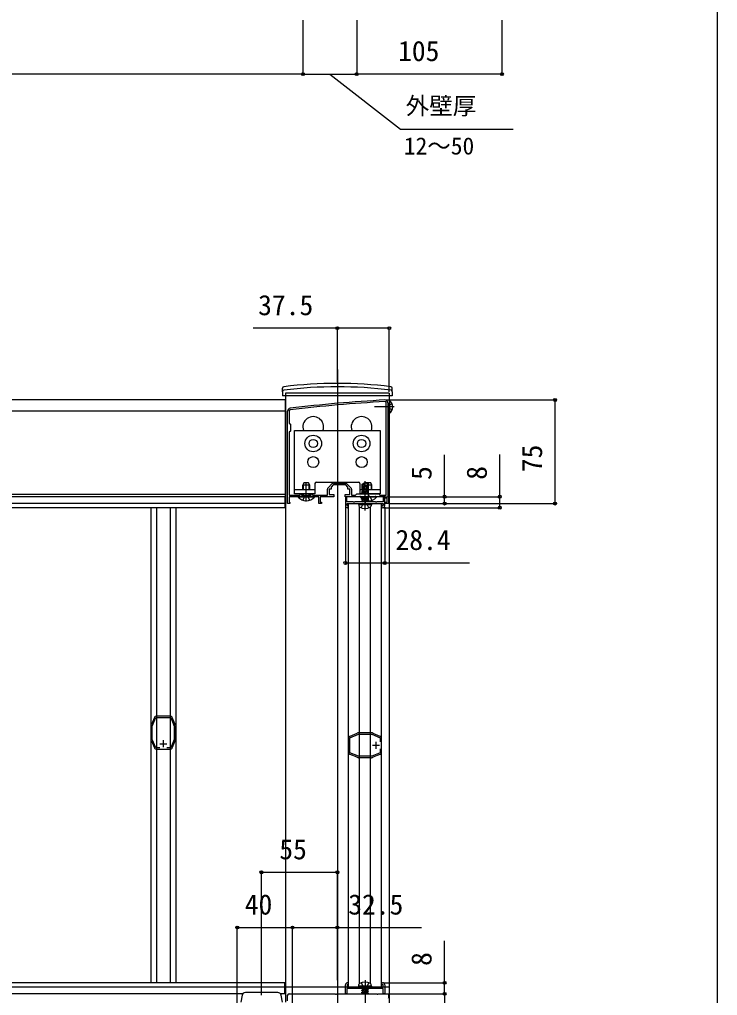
# Model space of a CAD drawing. Units: millimetres, scale not verified. Extents: x -875 to 875, y -1305 to 1298.
# Drawn here: x 370 to 875, y -691 to 16 of the extents above; entities that cross this region are included whole.
import ezdxf
from ezdxf.enums import TextEntityAlignment as Align

# ---------------------------------------------------------------- set-up
doc = ezdxf.new("R2010")
doc.units = ezdxf.units.MM
doc.header["$LTSCALE"] = 8
for name, color, linetype in [('0-2_YKK_11', 7, 'Continuous'), ('0-3_YKK_11E', 7, 'Continuous'), ('0-4_YKK_12', 2, 'Continuous'), ('0-5_YKK_13', 4, 'Continuous'), ('0-6_YKK_D', 6, 'Continuous'), ('0-7_YKK_ZWAK', 7, 'Continuous')]:
    doc.layers.add(name, color=color, linetype=linetype)
doc.styles.add('ＭＳ ゴシック', font='')
doc.styles.get('ＭＳ ゴシック').set_extended_font_data('MS Gothic')

msp = doc.modelspace()

# ---------------------------------------------------------------- linework, layer by layer
at = {"layer": '0-2_YKK_11'}
for p, q in [((635.3, -328.7), (635.3, -261.9)), ((593.239, -323.464), (596.064, -320.639)), ((597.124, -320.2), (605.876, -320.2)), ((606.936, -320.639), (609.761, -323.464))]:
    msp.add_line(p, q, dxfattribs=at)
for points in [[(597.5, -329.9), (587.5, -329.9), (587.5, -333.9), (588.5, -333.9), (588.5, -334.9), (586.5, -334.9), (586.5, -329.9), (577.958, -329.9), (577.775, -329.78), (577.225, -329.78), (577.042, -329.9), (565, -329.9), (565, -333.608), (565.25, -333.904), (565.5, -334.2), (565.5, -334.9), (564, -334.9), (564, -267.9)], [(565.2, -267.9), (565.2, -276.6), (566, -277.4), (566, -282.4), (565.2, -283.2), (565.2, -328.7), (573.1, -328.7), (573.1, -327.9), (574, -327.9), (574, -328.7), (581, -328.7), (581, -327.9), (581.9, -327.9), (581.9, -328.7), (592.8, -328.7), (592.8, -324.524)], [(636.5, -261.9), (636.5, -329.4), (637, -329.9), (637, -334.9), (634.5, -334.9), (634.5, -333.9), (636, -333.9), (636, -330.9), (634.5, -330.9), (634.5, -329.9), (627.958, -329.9), (627.775, -329.78), (627.225, -329.78), (627.042, -329.9), (622.958, -329.9), (622.775, -329.78), (622.225, -329.78), (622.042, -329.9), (616.958, -329.9), (616.775, -329.78), (616.225, -329.78), (616.042, -329.9), (605.5, -329.9), (605.5, -328.4), (609, -328.4), (609, -324.4), (607.5, -324.4), (607.5, -322.9), (606, -321.4), (601.958, -321.4), (601.775, -321.28), (601.225, -321.28), (601.042, -321.4), (597, -321.4), (595.5, -322.9), (595.5, -324.4), (594, -324.4), (594, -328.4), (597.5, -328.4), (597.5, -329.9)], [(610.2, -324.524), (610.2, -328.7), (613.2, -328.7), (614, -327.9), (630, -327.9), (630.8, -328.7), (635.3, -328.7)], [(634.2, -336.4), (634.2, -329.9), (633.2, -329.9), (633.2, -333.7), (628.52, -333.7), (628.26, -333.85), (627.74, -333.85), (627.48, -333.7), (620.52, -333.7), (620.26, -333.85), (620, -334), (619.74, -333.85), (619.48, -333.7), (612.52, -333.7), (612.26, -333.85), (611.74, -333.85), (611.48, -333.7), (606.8, -333.7), (606.8, -329.9), (605.8, -329.9), (605.8, -336.4)], [(607, -334.9), (620, -334.9), (633, -334.9), (633, -336.4), (632.2, -336.4), (632.2, -337.4), (632.7, -337.9)], [(607.3, -337.9), (607.8, -337.4), (607.8, -336.4), (607, -336.4), (607, -334.9)], [(634.2, -683.4), (634.2, -689.9), (633.2, -689.9), (633.2, -686.1), (628.52, -686.1), (628.26, -685.95), (627.74, -685.95), (627.48, -686.1), (620.52, -686.1), (620.26, -685.95), (620, -685.8), (619.74, -685.95), (619.48, -686.1), (612.52, -686.1), (612.26, -685.95), (611.74, -685.95), (611.48, -686.1), (606.8, -686.1), (606.8, -689.9), (605.8, -689.9), (605.8, -683.4)], [(607, -684.9), (620, -684.9), (633, -684.9), (633, -683.4), (632.2, -683.4), (632.2, -682.4), (632.7, -681.9)], [(607.3, -681.9), (607.8, -682.4), (607.8, -683.4), (607, -683.4), (607, -684.9)], [(564, -694.9), (564, -690.9)], [(565, -689.9), (598.542, -689.9), (598.725, -690.02), (599.275, -690.02), (599.458, -689.9), (619.542, -689.9), (619.725, -690.02), (620.275, -690.02), (620.458, -689.9), (628.542, -689.9), (628.725, -690.02), (629.275, -690.02), (629.458, -689.9), (637, -689.9), (637, -692.9), (636.7, -693.2)]]:
    msp.add_lwpolyline(points, dxfattribs=at)
for centre, radius, start, end in [((687.281, -1258.499), 999.996, 93.03159, 96.98007), ((687.281, -1258.499), 998.796, 93.03159, 96.98007), ((634.5, -261.9), 2, 359.99999, 93.0316), ((634.5, -261.9), 0.8, 359.99999, 93.03161), ((566, -267.9), 2, 96.98007, 179.99999), ((566, -267.9), 0.8, 96.98007, 179.99999), ((594.3, -324.524), 1.5, 134.99999, 179.99998), ((597.124, -321.7), 1.5, 90.00002, 135.00001), ((605.876, -321.7), 1.5, 44.99999, 89.99998), ((608.7, -324.524), 1.5, 0.00002, 45.00001), ((607.3, -336.4), 1.5, 180.00001, 269.99999), ((632.7, -336.4), 1.5, 270.00001, 359.99999), ((607.3, -683.4), 1.5, 90.00001, 179.99999), ((632.7, -683.4), 1.5, 0.00001, 89.99999), ((565, -690.9), 1, 90.00001, 179.99999)]:
    msp.add_arc(centre, radius, start, end, dxfattribs=at)
at = {"layer": '0-3_YKK_11E'}
for p, q in [((471.5, -508.8), (476.5, -508.8)), ((474, -506.3), (474, -511.3)), ((628.007, -512.4), (628.007, -507.4)), ((625.507, -509.9), (630.507, -509.9))]:
    msp.add_line(p, q, dxfattribs=at)
for points in [[(467.613, -489.583), (467.597, -489.738), (467.591, -489.875), (465.512, -494.819), (465.415, -494.921), (465.317, -495.024), (465.117, -495.501)], [(471.41, -511.8), (468.598, -511.8), (466, -505.618), (466, -495.982), (468.556, -489.9), (479.444, -489.9), (482, -495.981), (482, -505.618), (479.402, -511.8), (476.59, -511.8)], [(478.943, -488.9), (469.057, -488.9), (468.929, -488.853), (468.78, -488.808)], [(479.22, -488.808), (479.072, -488.853), (478.943, -488.9)], [(482.883, -495.501), (482.683, -495.024), (482.585, -494.921), (482.488, -494.819), (480.409, -489.875), (480.403, -489.738), (480.388, -489.583)], [(465, -496.082), (465, -496.6), (465.05, -496.732), (465.1, -496.865), (465.1, -504.735), (465.05, -504.868), (465, -505), (465, -505.518)], [(483, -505.518), (483, -505), (482.95, -504.868), (482.9, -504.735), (482.9, -496.865), (482.95, -496.732), (483, -496.6), (483, -496.082)], [(614.707, -501.017), (614.23, -501.217), (614.128, -501.315), (614.025, -501.412), (609.082, -503.491), (608.945, -503.497), (608.789, -503.513)], [(624.724, -500.9), (624.206, -500.9), (624.074, -500.95), (623.942, -501), (616.071, -501), (615.939, -500.95), (615.806, -500.9), (615.288, -500.9)], [(631.223, -503.512), (631.068, -503.497), (630.931, -503.491), (625.988, -501.412), (625.885, -501.315), (625.782, -501.217), (625.305, -501.017)], [(465.117, -506.099), (465.317, -506.576), (465.415, -506.679), (465.512, -506.781), (467.591, -511.725), (467.597, -511.862), (467.612, -512.017)], [(480.388, -512.017), (480.403, -511.862), (480.409, -511.725), (482.488, -506.781), (482.585, -506.679), (482.683, -506.576), (482.883, -506.099)], [(608.014, -504.68), (608.06, -504.829), (608.106, -504.957)], [(608.106, -504.957), (608.106, -514.843), (608.06, -514.971), (608.014, -515.12)], [(631.006, -512.49), (631.007, -515.302), (624.824, -517.9), (615.188, -517.9), (609.106, -515.344), (609.106, -504.456), (615.188, -501.9), (624.825, -501.9), (631.006, -504.498), (631.006, -507.31)], [(631.999, -515.12), (631.953, -514.971), (631.906, -514.843), (631.906, -504.957), (631.953, -504.829), (631.999, -504.68)], [(468.78, -512.793), (468.929, -512.747), (469.057, -512.7), (478.943, -512.7), (479.071, -512.747), (479.22, -512.793)], [(608.789, -516.288), (608.945, -516.303), (609.082, -516.309), (614.025, -518.388), (614.128, -518.485), (614.23, -518.583), (614.707, -518.783)], [(615.288, -518.9), (615.806, -518.9), (615.939, -518.85), (616.071, -518.8), (623.942, -518.8), (624.074, -518.85), (624.206, -518.9), (624.724, -518.9)], [(625.305, -518.783), (625.782, -518.583), (625.885, -518.485), (625.987, -518.388), (630.931, -516.309), (631.068, -516.303), (631.223, -516.288)]]:
    msp.add_lwpolyline(points, dxfattribs=at)
for centre, start, end in [((468.93, -490.3), 95.73921, 151.44435), ((479.07, -490.3), 28.55562, 84.26075), ((466.5, -496.082), 157.21229, 180.00002), ((481.5, -496.082), 359.99994, 22.78745), ((615.288, -502.4), 89.99994, 112.78745), ((624.724, -502.4), 67.21227, 90), ((466.5, -505.518), 179.99992, 202.78766), ((481.5, -505.518), 337.21227, 0), ((609.506, -504.83), 118.55562, 174.26075), ((630.506, -504.83), 5.73917, 61.44408), ((468.93, -511.3), 208.55653, 264.26086), ((479.07, -511.3), 275.73917, 331.44408), ((609.506, -514.97), 185.73921, 241.44435), ((630.506, -514.97), 298.55653, 354.26086), ((615.288, -517.4), 247.21229, 270.00002), ((624.724, -517.4), 269.99992, 292.78766)]:
    msp.add_arc(centre, 1.5, start, end, dxfattribs=at)
at = {"layer": '0-4_YKK_12'}
for p, q in [((600, -237.9), (600, -891.9)), ((562.5, -259.903), (-362.5, -259.903)), ((637.5, -254.9), (562.5, -254.9)), ((562.5, -254.9), (562.5, -256.9)), ((562.5, -256.9), (562.5, -695.9)), ((562.5, -334.903), (562.5, -259.903)), ((637.5, -254.9), (637.5, -256.9)), ((637.5, -256.9), (637.5, -874.9)), ((562.5, -267.903), (-362.5, -267.903)), ((562.5, -328.403), (-362.5, -328.403)), ((562.5, -329.903), (-362.5, -329.903)), ((562, -329.9), (151.5, -329.9)), ((562.5, -334.903), (-362.5, -334.903)), ((562, -337.9), (151.5, -337.9)), ((465, -337.9), (465, -681.9)), ((469.057, -337.9), (469.057, -681.9)), ((478.943, -337.9), (478.943, -681.9)), ((483, -337.9), (483, -681.9)), ((608, -684.9), (608, -334.9)), ((608, -334.9), (632, -334.9)), ((615.965, -682.533), (615.965, -337.267)), ((623.835, -682.4), (623.835, -337.4)), ((632, -684.9), (632, -334.9)), ((-655.356, -684.9), (637.5, -684.9)), ((562, -681.9), (115.5, -681.9)), ((562, -689.9), (562, -681.9)), ((608, -684.9), (632, -684.9)), ((531.482, -689.9), (-331.832, -689.9)), ((531.482, -689.9), (115.5, -689.9)), ((562, -689.9), (558.818, -689.9)), ((562.5, -689.9), (558.818, -689.9)), ((562.5, -689.9), (562.5, -695.9))]:
    msp.add_line(p, q, dxfattribs=at)
msp.add_lwpolyline([(562, -329.9), (562, -334.9), (562, -337.9)], dxfattribs=at)
for centre in [(582.5, -279.4), (617.5, -279.4)]:
    msp.add_arc(centre, 7.5, 340.52879, 199.47121, dxfattribs=at)
at = {"layer": '0-5_YKK_13'}
for p, q in [((560.3, -253.9), (560.347, -251.233)), ((560.3, -253.9), (560.352, -256.9)), ((639.7, -253.9), (639.648, -256.9)), ((639.7, -253.9), (639.653, -251.233)), ((639.648, -256.9), (560.352, -256.9)), ((637.5, -260.15), (637.5, -269.65)), ((637.727, -260.15), (637.5, -260.15)), ((637.727, -260.15), (637.727, -269.65)), ((641, -264.9), (626.946, -264.9)), ((637.593, -263.755), (636.984, -264.9)), ((637.593, -266.045), (636.984, -264.9)), ((639.609, -262.75), (637.593, -263.755)), ((639.609, -267.05), (637.593, -266.045)), ((637.727, -269.65), (637.5, -269.65)), ((583.75, -325), (569, -325)), ((575.8, -319.9), (575, -321.6)), ((575, -325), (575, -321.6)), ((580, -321.6), (575, -321.6)), ((575.433, -325), (575.433, -320.68)), ((579.2, -319.9), (575.8, -319.9)), ((577.5, -333.4), (577.5, -319.4)), ((580, -321.6), (579.2, -319.9)), ((579.567, -325), (579.567, -320.68)), ((580, -325), (580, -321.6)), ((584.75, -319.4), (615.25, -319.4)), ((616.25, -320.4), (616.25, -327.9)), ((617.646, -325), (616.25, -325)), ((617.646, -324.886), (618.352, -324.749)), ((617.646, -325.14), (617.646, -324.886)), ((617.646, -325.14), (618.352, -325.023)), ((617.999, -320.829), (619.823, -319.598)), ((617.999, -324.682), (617.999, -320.829)), ((617.999, -320.829), (618.352, -321.017)), ((617.999, -324.189), (618.352, -324.189)), ((618.419, -326.201), (619.823, -320.024)), ((618.929, -326.08), (620, -321.371)), ((619.122, -325.232), (621.824, -324.621)), ((619.201, -324.883), (622.236, -324.384)), ((619.273, -324.57), (621.234, -324.189)), ((619.359, -324.189), (622.001, -324.189)), ((620.177, -319.598), (619.823, -319.598)), ((619.823, -320.024), (619.823, -319.598)), ((620, -339.844), (620, -318.771)), ((620, -321.371), (620, -319.598)), ((620, -321.371), (620.177, -319.598)), ((622.001, -320.829), (620.177, -319.598)), ((620.8, -319.9), (620.758, -319.99)), ((624.2, -319.9), (620.8, -319.9)), ((620.824, -321.835), (622.001, -320.829)), ((622.236, -324.384), (621.824, -324.621)), ((621.824, -325.404), (621.824, -324.621)), ((631, -325), (621.824, -325)), ((622.001, -324.272), (622.001, -320.829)), ((625, -321.6), (622.001, -321.6)), ((622.001, -324.272), (622.236, -324.384)), ((622.5, -333.4), (622.5, -319.4)), ((625, -321.6), (624.2, -319.9)), ((624.567, -325), (624.567, -320.68)), ((625, -325), (625, -321.6)), ((571.6, -329.9), (583.4, -329.9)), ((571.6, -330.148), (571.6, -329.9)), ((583.4, -330.148), (571.6, -330.148)), ((575, -328.7), (575, -327.9)), ((575, -332.483), (576.355, -329.765)), ((575.433, -328.7), (575.433, -327.9)), ((577.5, -329.156), (576.355, -329.765)), ((577.5, -329.156), (578.645, -329.765)), ((580, -332.483), (578.645, -329.765)), ((579.567, -328.7), (579.567, -327.9)), ((580, -328.7), (580, -327.9)), ((583.4, -330.148), (583.4, -329.9)), ((616.6, -329.9), (628.4, -329.9)), ((616.6, -330.148), (616.6, -329.9)), ((617.758, -330.148), (616.6, -330.148)), ((617.528, -326.602), (622.472, -325.778)), ((622.472, -325.896), (617.528, -326.72)), ((617.528, -326.72), (617.528, -326.602)), ((617.528, -326.72), (618.176, -327.093)), ((617.528, -330.015), (617.528, -329.898)), ((618.22, -329.9), (617.528, -330.015)), ((617.528, -330.015), (618.176, -330.389)), ((617.528, -331.545), (622.472, -330.721)), ((622.472, -330.839), (617.528, -331.663)), ((617.528, -331.663), (617.528, -331.545)), ((617.528, -331.663), (618.176, -332.037)), ((617.646, -325.14), (618.176, -325.445)), ((618.176, -325.445), (618.356, -325.405)), ((618.176, -326.228), (618.176, -325.445)), ((618.176, -327.093), (621.824, -326.269)), ((618.176, -327.876), (618.176, -327.093)), ((618.176, -330.389), (620.341, -329.9)), ((618.176, -331.172), (618.176, -330.389)), ((618.176, -332.037), (621.824, -331.213)), ((618.176, -332.82), (621.824, -331.996)), ((618.176, -332.82), (618.176, -332.037)), ((618.935, -326.057), (621.824, -325.404)), ((619.626, -327.9), (622.472, -327.426)), ((620, -328.7), (620, -327.9)), ((622.472, -327.543), (620.332, -327.9)), ((622.472, -325.778), (621.824, -325.404)), ((622.472, -325.896), (621.824, -326.269)), ((621.824, -327.052), (621.824, -326.269)), ((622.472, -327.426), (621.824, -327.052)), ((621.824, -330.348), (621.824, -329.9)), ((628.4, -330.148), (621.824, -330.148)), ((622.472, -330.721), (621.824, -330.348)), ((622.472, -330.839), (621.824, -331.213)), ((621.824, -331.996), (621.824, -331.213)), ((622.472, -332.369), (621.824, -331.996)), ((622.472, -327.543), (621.854, -327.9)), ((622.472, -325.896), (622.472, -325.778)), ((622.472, -327.543), (622.472, -327.426)), ((622.472, -330.839), (622.472, -330.721)), ((622.5, -329.156), (623.645, -329.765)), ((625, -332.483), (623.645, -329.765)), ((628.4, -330.148), (628.4, -329.9)), ((615.396, -335.489), (615.499, -334.9)), ((615.396, -335.489), (615.598, -336.636)), ((615.396, -335.489), (624.604, -335.489)), ((615.499, -334.9), (624.501, -334.9)), ((617.528, -333.193), (622.472, -332.369)), ((622.472, -332.487), (617.528, -333.311)), ((617.528, -333.193), (618.176, -332.82)), ((617.528, -333.311), (617.528, -333.193)), ((617.528, -333.311), (618.176, -333.685)), ((618.176, -333.685), (621.824, -332.861)), ((618.176, -333.7), (618.176, -333.685)), ((621.824, -333.643), (621.637, -333.7)), ((622.472, -332.487), (621.824, -332.861)), ((621.824, -333.643), (621.824, -332.861)), ((621.922, -333.7), (621.824, -333.643)), ((622.472, -332.487), (622.472, -332.369)), ((624.604, -335.489), (624.402, -336.636)), ((624.604, -335.489), (624.501, -334.9)), ((615.396, -684.311), (615.598, -683.164)), ((624.604, -684.311), (615.396, -684.311)), ((615.396, -684.311), (615.499, -684.9)), ((624.501, -684.9), (615.499, -684.9)), ((620, -679.956), (620, -701.029)), ((624.604, -684.311), (624.402, -683.164)), ((624.604, -684.311), (624.501, -684.9)), ((531.02, -690.966), (530.15, -695.9)), ((556.818, -688.9), (533.482, -688.9)), ((560.15, -695.9), (559.28, -690.966)), ((617.528, -687.313), (622.472, -686.489)), ((622.472, -686.607), (617.528, -687.431)), ((617.528, -687.313), (618.176, -686.939)), ((617.528, -687.313), (617.528, -687.431)), ((617.528, -687.431), (618.176, -687.804)), ((617.528, -688.961), (622.472, -688.137)), ((622.472, -688.255), (617.528, -689.079)), ((617.528, -688.961), (618.176, -688.587)), ((617.528, -688.961), (617.528, -689.079)), ((617.528, -689.079), (618.176, -689.452)), ((618.078, -686.1), (618.176, -686.157)), ((618.176, -686.157), (618.363, -686.1)), ((621.824, -686.115), (618.176, -686.939)), ((618.176, -686.157), (618.176, -686.939)), ((621.824, -686.98), (618.176, -687.804)), ((621.824, -687.763), (618.176, -688.587)), ((618.176, -687.804), (618.176, -688.587)), ((618.176, -689.452), (618.176, -689.9)), ((621.824, -689.411), (619.608, -689.911)), ((621.78, -689.9), (622.472, -689.785)), ((621.824, -686.1), (621.824, -686.115)), ((622.472, -686.489), (621.824, -686.115)), ((622.472, -686.607), (621.824, -686.98)), ((621.824, -686.98), (621.824, -687.763)), ((622.472, -688.137), (621.824, -687.763)), ((621.824, -688.628), (621.824, -689.411)), ((622.472, -689.785), (621.824, -689.411)), ((622.472, -686.489), (622.472, -686.607)), ((622.472, -688.137), (622.472, -688.255)), ((622.472, -689.785), (622.472, -689.902))]:
    msp.add_line(p, q, dxfattribs=at)
for points in [[(569, -327.9), (569, -281.9), (631, -281.9), (631, -327.9), (616.25, -327.9)], [(583.75, -320.4), (583.75, -327.9), (569, -327.9)], [(617.646, -324.886), (618.176, -324.58), (618.352, -324.54)], [(618.352, -326.015), (618.352, -321.017), (619.823, -320.024)], [(620, -321.245), (620.824, -321.835), (621.059, -324.189)], [(617.528, -326.602), (618.176, -326.228), (618.401, -326.177)], [(617.528, -331.545), (618.176, -331.172), (621.824, -330.348)], [(618.134, -327.9), (618.176, -327.876), (621.824, -327.052)], [(617.293, -337.936), (618.652, -335.209), (620, -334.493)], [(622.707, -337.936), (621.348, -335.209), (620, -334.493)], [(617.293, -681.864), (618.652, -684.591), (620, -685.307)], [(622.707, -681.864), (621.348, -684.591), (620, -685.307)], [(622.472, -688.255), (621.824, -688.628), (618.176, -689.452)]]:
    msp.add_lwpolyline(points, dxfattribs=at)
for centre, radius in [((582.5, -291.4), 6), ((582.5, -291.4), 3), ((617.5, -291.4), 6), ((617.5, -291.4), 3), ((582.5, -304.9), 4), ((617.5, -304.9), 4)]:
    msp.add_circle(centre, radius, dxfattribs=at)
for centre, radius, start, end in [((561.303, -253.747), 1, 97.02227, 179), ((561.346, -251.251), 1, 96.9597, 179), ((600, -567.9), 317.528, 82.97773, 97.02227), ((600, -567.9), 320, 83.0403, 96.9597), ((638.654, -251.251), 1, 1, 83.0403), ((638.697, -253.747), 1, 1, 82.97773), ((633.9, -264.9), 6.1, 308.85935, 51.14065), ((584.75, -320.4), 1, 90, 180), ((615.25, -320.4), 1, 0, 90), ((577.5, -325.2), 7.7, 219.98312, 320.01688), ((622.5, -325.2), 7.7, 219.98312, 233.00612), ((618.644, -326.015), 0.292, 180, 347.19096), ((622.5, -325.2), 7.7, 264.9665, 320.01688), ((616.641, -336.452), 1.059, 190, 239.36409), ((620, -330.78), 7.651, 239.36409, 300.63591), ((623.359, -336.452), 1.059, 300.63591, 350), ((616.641, -683.348), 1.059, 120.63591, 170), ((620, -689.02), 7.651, 59.36409, 120.63591), ((623.359, -683.348), 1.059, 10, 59.36409), ((533.482, -691.4), 2.5, 90, 170), ((556.818, -691.4), 2.5, 10, 90)]:
    msp.add_arc(centre, radius, start, end, dxfattribs=at)
at = {"layer": '0-6_YKK_D'}
for p, q in [((575, 15.1), (575, -24.9)), ((575, 15.1), (575, -24.9)), ((614, 15.1), (614, -24.9)), ((614, 15.1), (614, -24.9)), ((719, 15.1), (719, -24.9)), ((575, -23.9), (-25, -23.9)), ((575, -23.9), (614, -23.9)), ((719, -23.9), (614, -23.9)), ((600, -246.9), (600, -206.9)), ((637.5, -253.9), (637.5, -206.9)), ((635.501, -259.9), (758.5, -259.9)), ((757.5, -334.9), (757.5, -259.9)), ((677.5, -329.9), (677.5, -299.709)), ((717.5, -329.9), (717.5, -299.482)), ((634.7, -329.9), (718.5, -329.9)), ((634.7, -329.9), (678.5, -329.9)), ((677.5, -334.9), (677.5, -329.9)), ((717.5, -337.9), (717.5, -329.9)), ((605.8, -337.4), (605.8, -378.9)), ((633.7, -337.9), (718.5, -337.9)), ((634.2, -337.4), (634.2, -378.9)), ((637.7, -334.9), (758.5, -334.9)), ((637.7, -334.9), (678.5, -334.9)), ((545, -690.9), (545, -600.9)), ((545, -601.9), (600, -601.9)), ((600, -678.9), (600, -600.9)), ((527.5, -698.4), (527.5, -640.9)), ((527.5, -641.9), (567.5, -641.9)), ((567.5, -697.7), (567.5, -640.9)), ((567.5, -697.7), (567.5, -640.9)), ((600, -679.9), (600, -640.9)), ((677.5, -681.9), (677.5, -651.482)), ((633.7, -681.9), (678.5, -681.9)), ((677.5, -689.9), (677.5, -681.9)), ((637.7, -689.9), (678.5, -689.9)), ((637.7, -689.9), (678.5, -689.9)), ((677.5, -689.9), (677.5, -694.2)), ((677.5, -689.9), (677.5, -834.9))]:
    msp.add_line(p, q, dxfattribs=at)
for points in [[(594.5, -23.9), (645.711, -63.9), (727.285, -63.9)], [(637.5, -207.9), (600, -207.9), (539.109, -207.9)], [(605.8, -377.9), (634.2, -377.9), (695.659, -377.9)], [(567.5, -641.9), (600, -641.9), (660.891, -641.9)]]:
    msp.add_lwpolyline(points, dxfattribs=at)
for centre in [(575, -23.9), (575, -23.9), (614, -23.9), (614, -23.9), (719, -23.9), (600, -207.9), (637.5, -207.9), (757.5, -259.9), (677.5, -329.9), (717.5, -329.9), (677.5, -334.9), (717.5, -337.9), (757.5, -334.9), (605.8, -377.9), (634.2, -377.9), (545, -601.9), (600, -601.9), (527.5, -641.9), (567.5, -641.9), (567.5, -641.9), (600, -641.9), (677.5, -681.9), (677.5, -689.9), (677.5, -689.9)]:
    msp.add_circle(centre, 1.075, dxfattribs=at)
at = {"layer": '0-7_YKK_ZWAK'}
msp.add_lwpolyline([(-875, -1304.9), (875, -1304.9), (875, 1245.1)], dxfattribs=at)

# ---------------------------------------------------------------- texts
at = {"layer": '0-6_YKK_D', "style": 'ＭＳ ゴシック'}
for s, height, p in [('105', 14.66, (643.886, -18.9)), ('外壁厚', 12.46, (649.455, -56.872)), ('12～50', 12.46, (648.103, -85.9)), ('37.5', 14.66, (542.632, -202.9)), ('28.4', 14.66, (642.023, -372.9)), ('55', 14.66, (557.955, -596.9)), ('40', 14.66, (532.955, -636.9)), ('32.5', 14.66, (607.823, -636.9))]:
    msp.add_text(s, height=height, dxfattribs=at).set_placement(p, align=Align.BOTTOM_LEFT)
for s, p in [('75', (752.5, -312.173)), ('5', (672.5, -317.777)), ('8', (712.5, -317.664)), ('8', (672.5, -669.664))]:
    msp.add_text(s, height=14.66, rotation=90, dxfattribs=at).set_placement(p, align=Align.BOTTOM_LEFT)

doc.saveas('drawing.dxf')
